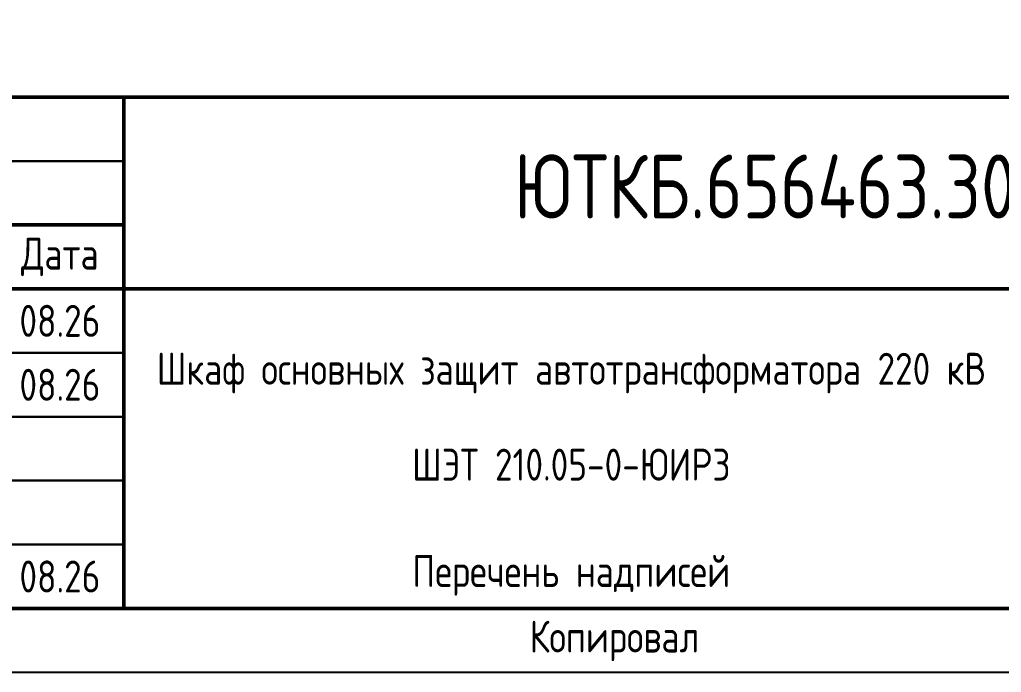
# Model space of a CAD drawing. Header units: millimetres. Extents: x -1244 to 6083, y -90 to 1191.
# Drawn here: x -973.1 to -896.4, y 0 to 51.1 of the extents above; entities that cross this region are included whole.
import ezdxf

# ---------------------------------------------------------------- set-up
doc = ezdxf.new("R2010")
doc.units = ezdxf.units.MM
doc.styles.add('Gost_type_A', font='GOST_0.TTF')

# ---------------------------------------------------------------- blocks, each defined once
blk = doc.blocks.new('Формат_А4')
blk.add_lwpolyline([(0, 297), (0, 0), (-210, 0), (-210, 297)], close=True)
at = {"lineweight": 50}
blk.add_lwpolyline([(-190, 292), (-5, 292), (-5, 5), (-190, 5)], close=True, dxfattribs=at)
blk = doc.blocks.new('Штамп большой нижний текстовый')
at = {"lineweight": 50}
for points in [[(-185, 40), (-120, 40), (-120, 30), (-185, 30)], [(-120, 25), (0, 25), (0, 40), (-120, 40)], [(-130, 30), (-120, 30), (-120, 25), (-130, 25)], [(-130, 25), (-120, 25), (-120, 0), (-130, 0)], [(-120, 25), (-50, 25), (-50, 0), (-120, 0)]]:
    blk.add_lwpolyline(points, close=True, dxfattribs=at)
for points in [[(-130, 40), (-120, 40), (-120, 35), (-130, 35)], [(-130, 35), (-120, 35), (-120, 30), (-130, 30)], [(-130, 25), (-120, 25), (-120, 20), (-130, 20)], [(-130, 20), (-120, 20), (-120, 15), (-130, 15)], [(-130, 15), (-120, 15), (-120, 10), (-130, 10)], [(-130, 10), (-120, 10), (-120, 5), (-130, 5)], [(-130, 5), (-120, 5), (-120, 0), (-130, 0)]]:
    blk.add_lwpolyline(points, close=True)
at = {"char_height": 2.5, "style": 'Gost_type_A'}
for s, insert, width, attachment_point in [('Дата', (-125, 27.5), 10, 5), ('Копировал', (-75, -2.535), 13.12023, 6)]:
    blk.add_mtext(s, dxfattribs=dict(at, insert=insert, width=width, attachment_point=attachment_point))

msp = doc.modelspace()

# ---------------------------------------------------------------- block references
at = {"color": 1}
for name, p in [('Формат_А4', (-840, 0)), ('Штамп большой нижний текстовый', (-845, 5))]:
    msp.add_blockref(name, p, dxfattribs=at)

# ---------------------------------------------------------------- texts
at = {"style": 'Gost_type_A'}
for s, insert, char_height, width, attachment_point in [('ЮТКБ.656463.300-024Д1', (-905, 37.5), 5, 120, 5), ('08.26', (-970, 27.5), 2.5, 10, 5), ('08.26', (-970, 22.5), 2.5, 10, 5), ('08.26', (-970, 7.5), 2.5, 10, 5), ('Перечень надписей', (-930, 6), 2.5, 70, 8)]:
    msp.add_mtext(s, dxfattribs=dict(at, insert=insert, char_height=char_height, width=width, attachment_point=attachment_point))
at = {"insert": (-930, 20), "char_height": 2.5, "width": 68, "attachment_point": 5, "line_spacing_factor": 0.9, "style": 'Gost_type_A'}
msp.add_mtext('Шкаф основных защит автотрансформатора 220 кВ \\P                      \\PШЭТ 210.05-0-ЮИРЗ', dxfattribs=at)

doc.saveas('drawing.dxf')
